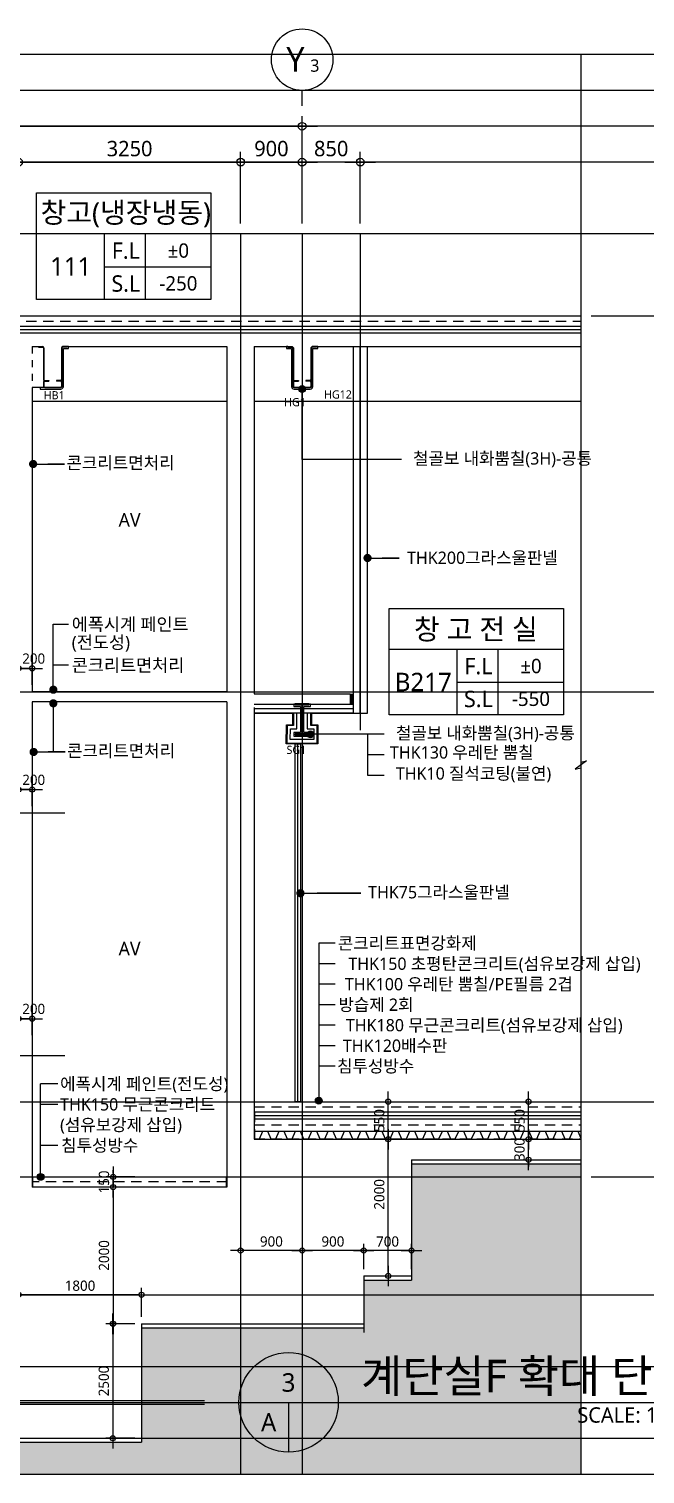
# Model space of a CAD drawing. Header units: millimetres. Extents: x -26983 to 60590, y 825 to 42375.
# Drawn here: x 15941 to 24957, y 825 to 21975 of the extents above; entities that cross this region are included whole.
import ezdxf
from ezdxf.enums import TextEntityAlignment as Align

# ---------------------------------------------------------------- set-up
doc = ezdxf.new("R2010")
doc.units = ezdxf.units.MM
doc.header["$LTSCALE"] = 100
doc.header["$MEASUREMENT"] = 0
doc.header["$PDSIZE"] = -10
for name, pattern in [('-HID', [2.5, 1.5, -1]), ('CEN', [62, 60, -1, 0, -1]), ('HID', [2.5, 1.5, -1]), ('HIDDEN', [2, 1, -1])]:
    doc.linetypes.add(name, pattern=pattern)
doc.layers.get('0').update_dxf_attribs({"linetype": 'CONTINUOUS'})
doc.layers.get('Defpoints').update_dxf_attribs({"color": 171, "linetype": 'CONTINUOUS'})
for name, color, linetype in [('CEN(ST)', 1, 'CEN'), ('CON', 2, 'CONTINUOUS'), ('ELE-6', 8, 'CONTINUOUS'), ('FIN', 8, 'CONTINUOUS'), ('FIN(패널-200글라스울64k)', 4, 'CONTINUOUS'), ('FIN(패널-T75 글라스울)', 6, 'CONTINUOUS'), ('FIN-2', 9, 'CONTINUOUS'), ('HAN', 9, 'CONTINUOUS'), ('HAT 254', 254, 'CONTINUOUS'), ('HAT-252', 252, 'CONTINUOUS'), ('HF', 3, 'CONTINUOUS'), ('INS', 251, 'BATTING'), ('LED', 7, 'CONTINUOUS'), ('NDIM', 7, 'CONTINUOUS'), ('SASAC 도면명', 2, 'CONTINUOUS'), ('SASAC 도면번호', 6, 'CONTINUOUS'), ('STEEL', 5, 'CONTINUOUS'), ('SYM', 7, 'CONTINUOUS'), ('SYM(AXIS)', 7, 'CONTINUOUS'), ('TEXT', 3, 'CONTINUOUS'), ('TEXT(AXIS)', 2, 'CONTINUOUS'), ('TEXT(MIN)', 7, 'CONTINUOUS'), ('TEXT(노트)', 7, 'CONTINUOUS'), ('TEXT(실명)', 3, 'CONTINUOUS'), ('TEXT-기입', 6, 'CONTINUOUS'), ('TITLE', 7, 'CONTINUOUS'), ('wire-meshes', 1, 'CONTINUOUS'), ('배수판', 5, 'CONTINUOUS'), ('스틸', 8, 'CONTINUOUS')]:
    doc.layers.add(name, color=color, linetype=linetype)
doc.styles.add('CGS', font='cgse', dxfattribs={"bigfont": 'cgs'})
doc.styles.add('나눔바른고딕', font='NanumBarunGothic.ttf')
doc.linetypes.add('BATTING', pattern='A,0.0001,-0.1,[134,ltypeshp.shx,S=0.1,R=0,X=-0.1,Y=0],-0.2,[134,ltypeshp.shx,S=0.1,R=180,X=0.1,Y=0],-0.1', length=0.4001)
doc.dimstyles.new('NDIM 1200', dxfattribs={"dimscale": 75, "dimtxt": 3, "dimasz": 1, "dimexe": 2, "dimexo": 2, "dimgap": 1, "dimtad": 1, "dimdec": 0, "dimdsep": 46, "dimtxsty": 'CGS', "dimblk": 'DOT0', "dimcen": 1, "dimdle": 8, "dimclrd": 256, "dimclre": 256, "dimclrt": 256, "dimadec": 0, "dimazin": 0, "dimtfac": 1, "dimtdec": 0, "dimtix": 1, "dimtmove": 2, "dimatfit": 3, "dimldrblk": 'DOT0', "dimfxl": 1, "dimtolj": 1, "dimtzin": 0, "dimlwd": -1, "dimlwe": -1, "dimarcsym": 0})

# ---------------------------------------------------------------- blocks, each defined once
blk = doc.blocks.new('DOT0')
blk.add_line((-3, 0), (3, 0))
at = {"color": 6}
blk.add_circle((0, 0), 0.75, dxfattribs=at)
blk = doc.blocks.new('*D220')
at = {"layer": 'Defpoints', "color": 0, "ltscale": 0.4, "transparency": 16777216}
for p in [(15789, 20025), (9989, 18975), (15789, 18975)]:
    blk.add_point(p, dxfattribs=at)
at = {"layer": 'NDIM', "ltscale": 0.4, "transparency": 16777216}
for p, q in [((9989, 19125), (9989, 20175)), ((15789, 19125), (15789, 20175)), ((10064, 20025), (15714, 20025))]:
    blk.add_line(p, q, dxfattribs=at)
at = {"layer": 'NDIM', "ltscale": 0.4, "transparency": 16777216, "xscale": 75, "yscale": 75, "zscale": 75, "rotation": 180}
blk.add_blockref('DOT0', (9989, 20025), dxfattribs=at)
at = {"layer": 'NDIM', "ltscale": 0.4, "transparency": 16777216, "xscale": 75, "yscale": 75, "zscale": 75}
blk.add_blockref('DOT0', (15789, 20025), dxfattribs=at)
at = {"layer": 'NDIM', "ltscale": 0.4, "transparency": 16777216, "insert": (12889, 20222), "char_height": 225, "attachment_point": 5, "style": '나눔바른고딕'}
blk.add_mtext('\\A1;5800', dxfattribs=at)
blk = doc.blocks.new('*D222')
at = {"layer": 'Defpoints', "color": 0, "ltscale": 0.4, "transparency": 16777216}
for p in [(19039, 20025), (15789, 18975), (19039, 18975)]:
    blk.add_point(p, dxfattribs=at)
at = {"layer": 'NDIM', "ltscale": 0.4, "transparency": 16777216}
for p, q in [((15789, 19125), (15789, 20175)), ((19039, 19125), (19039, 20175)), ((15864, 20025), (18964, 20025))]:
    blk.add_line(p, q, dxfattribs=at)
at = {"layer": 'NDIM', "ltscale": 0.4, "transparency": 16777216, "xscale": 75, "yscale": 75, "zscale": 75, "rotation": 180}
blk.add_blockref('DOT0', (15789, 20025), dxfattribs=at)
at = {"layer": 'NDIM', "ltscale": 0.4, "transparency": 16777216, "xscale": 75, "yscale": 75, "zscale": 75}
blk.add_blockref('DOT0', (19039, 20025), dxfattribs=at)
at = {"layer": 'NDIM', "ltscale": 0.4, "transparency": 16777216, "insert": (17414, 20222), "char_height": 225, "attachment_point": 5, "style": '나눔바른고딕'}
blk.add_mtext('\\A1;3250', dxfattribs=at)
blk = doc.blocks.new('*D223')
at = {"layer": 'Defpoints', "color": 0, "ltscale": 0.4, "transparency": 16777216}
for p in [(19939, 20550), (8939, 18975), (19939, 18975)]:
    blk.add_point(p, dxfattribs=at)
at = {"layer": 'NDIM', "ltscale": 0.4, "transparency": 16777216}
for p, q in [((8939, 19125), (8939, 20700)), ((9014, 20550), (19864, 20550)), ((19939, 19125), (19939, 20700))]:
    blk.add_line(p, q, dxfattribs=at)
at = {"layer": 'NDIM', "ltscale": 0.4, "transparency": 16777216, "xscale": 75, "yscale": 75, "zscale": 75, "rotation": 180}
blk.add_blockref('DOT0', (8939, 20550), dxfattribs=at)
at = {"layer": 'NDIM', "ltscale": 0.4, "transparency": 16777216, "xscale": 75, "yscale": 75, "zscale": 75}
blk.add_blockref('DOT0', (19939, 20550), dxfattribs=at)
at = {"layer": 'NDIM', "ltscale": 0.4, "transparency": 16777216, "insert": (14439, 20747), "char_height": 225, "attachment_point": 5, "style": '나눔바른고딕'}
blk.add_mtext('\\A1;11000', dxfattribs=at)
blk = doc.blocks.new('A$C2F20087E')
at = {"layer": 'SYM(AXIS)'}
blk.add_line((600, 0), (600, 300), dxfattribs=at)
blk.add_circle((600, 900), 600, dxfattribs=at)
blk = doc.blocks.new('*D224')
at = {"layer": 'Defpoints', "color": 0, "ltscale": 0.4, "transparency": 16777216}
for p in [(19939, 20025), (19039, 18975), (19939, 18975)]:
    blk.add_point(p, dxfattribs=at)
at = {"layer": 'NDIM', "ltscale": 0.4, "transparency": 16777216}
for p, q in [((19039, 19125), (19039, 20175)), ((19939, 19125), (19939, 20175)), ((19114, 20025), (19864, 20025))]:
    blk.add_line(p, q, dxfattribs=at)
at = {"layer": 'NDIM', "ltscale": 0.4, "transparency": 16777216, "xscale": 75, "yscale": 75, "zscale": 75, "rotation": 180}
blk.add_blockref('DOT0', (19039, 20025), dxfattribs=at)
at = {"layer": 'NDIM', "ltscale": 0.4, "transparency": 16777216, "xscale": 75, "yscale": 75, "zscale": 75}
blk.add_blockref('DOT0', (19939, 20025), dxfattribs=at)
at = {"layer": 'NDIM', "ltscale": 0.4, "transparency": 16777216, "insert": (19489, 20222), "char_height": 225, "attachment_point": 5, "style": '나눔바른고딕'}
blk.add_mtext('\\A1;900', dxfattribs=at)
blk = doc.blocks.new('A$C51E23882')
at = {"layer": 'TITLE'}
blk.add_lwpolyline([(8500, 0), (0, 0), (0, 5200), (8500, 5200)], close=True, dxfattribs=at)
for points in [[(8500, 3200), (0, 3200)], [(3300, 3200), (3300, 0)], [(5300, 3200), (5300, 0)], [(3300, 1600), (8500, 1600)]]:
    blk.add_lwpolyline(points, dxfattribs=at)
at = {"layer": 'TITLE', "style": '나눔바른고딕'}
for s, p in [('F.L', (4352, 2378)), ('S.L', (4352, 778))]:
    blk.add_text(s, height=800, dxfattribs=at).set_placement(p, align=Align.MIDDLE)
blk = doc.blocks.new('*D276')
at = {"layer": 'Defpoints', "color": 0, "ltscale": 0.4, "transparency": 16777216}
for p in [(24017, 6275), (26117, 6275), (24017, 5175)]:
    blk.add_point(p, dxfattribs=at)
at = {"layer": 'NDIM', "ltscale": 0.4, "transparency": 16777216}
for p, q in [((24167, 6275), (26267, 6275)), ((26117, 5250), (26117, 6200)), ((24167, 5175), (26267, 5175))]:
    blk.add_line(p, q, dxfattribs=at)
at = {"layer": 'NDIM', "ltscale": 0.4, "transparency": 16777216, "xscale": 75, "yscale": 75, "zscale": 75}
for p, rotation in [((26117, 6275), 90), ((26117, 5175), 270)]:
    blk.add_blockref('DOT0', p, dxfattribs=dict(at, rotation=rotation))
at = {"layer": 'NDIM', "ltscale": 0.4, "transparency": 16777216, "insert": (25919, 5725), "char_height": 225, "attachment_point": 5, "rotation": 90, "style": '나눔바른고딕'}
blk.add_mtext('\\A1;1100', dxfattribs=at)
blk = doc.blocks.new('*D268')
at = {"layer": 'Defpoints', "color": 0, "ltscale": 0.4, "transparency": 16777216}
for p in [(15989, 7490), (15789, 7148), (15989, 7148)]:
    blk.add_point(p, dxfattribs=at)
at = {"layer": 'NDIM', "ltscale": 0.4, "transparency": 16777216}
for p, q in [((15789, 7248), (15789, 7590)), ((15839, 7490), (15939, 7490)), ((15989, 7248), (15989, 7590))]:
    blk.add_line(p, q, dxfattribs=at)
at = {"layer": 'NDIM', "ltscale": 0.4, "transparency": 16777216, "xscale": 50, "yscale": 50, "zscale": 50, "rotation": 180}
blk.add_blockref('DOT0', (15789, 7490), dxfattribs=at)
at = {"layer": 'NDIM', "ltscale": 0.4, "transparency": 16777216, "xscale": 50, "yscale": 50, "zscale": 50}
blk.add_blockref('DOT0', (15989, 7490), dxfattribs=at)
at = {"layer": 'NDIM', "ltscale": 0.4, "transparency": 16777216, "insert": (16011, 7632), "char_height": 150, "attachment_point": 5, "style": '나눔바른고딕'}
blk.add_mtext('\\A1;200', dxfattribs=at)
blk = doc.blocks.new('*D275')
at = {"layer": 'Defpoints', "color": 0, "ltscale": 0.4, "transparency": 16777216}
for p in [(15989, 12617), (15789, 12275), (15989, 12275)]:
    blk.add_point(p, dxfattribs=at)
at = {"layer": 'NDIM', "ltscale": 0.4, "transparency": 16777216}
for p, q in [((15789, 12375), (15789, 12717)), ((15989, 12375), (15989, 12717)), ((15839, 12617), (15939, 12617))]:
    blk.add_line(p, q, dxfattribs=at)
at = {"layer": 'NDIM', "ltscale": 0.4, "transparency": 16777216, "xscale": 50, "yscale": 50, "zscale": 50, "rotation": 180}
blk.add_blockref('DOT0', (15789, 12617), dxfattribs=at)
at = {"layer": 'NDIM', "ltscale": 0.4, "transparency": 16777216, "xscale": 50, "yscale": 50, "zscale": 50}
blk.add_blockref('DOT0', (15989, 12617), dxfattribs=at)
at = {"layer": 'NDIM', "ltscale": 0.4, "transparency": 16777216, "insert": (16011, 12759), "char_height": 150, "attachment_point": 5, "style": '나눔바른고딕'}
blk.add_mtext('\\A1;200', dxfattribs=at)
blk = doc.blocks.new('*U73')
at = {"layer": 'Defpoints'}
blk.add_point((0, 0), dxfattribs=at)
at = {"layer": 'HF'}
for p, q in [((-209, 0), (-147, 0)), ((-209, 0), (-209, -6)), ((209, 0), (147, 0)), ((209, 0), (209, -6)), ((-209, -6), (-147, -6)), ((-135, -18), (-135, -482)), ((-129, -18), (-129, -482)), ((129, -18), (129, -482)), ((135, -18), (135, -482)), ((209, -6), (147, -6)), ((-135, -518), (-135, -582)), ((-129, -518), (-129, -582)), ((-117, -494), (-55, -494)), ((-117, -500), (-55, -500)), ((-117, -506), (-55, -506)), ((-117, -594), (117, -594)), ((-117, -600), (117, -600)), ((-55, -494), (-55, -500)), ((-55, -500), (-55, -506)), ((117, -494), (55, -494)), ((55, -494), (55, -500)), ((117, -500), (55, -500)), ((55, -500), (55, -506)), ((117, -506), (55, -506)), ((129, -518), (129, -582)), ((135, -518), (135, -582))]:
    blk.add_line(p, q, dxfattribs=at)
for centre, radius, start, end in [((-147, -18), 18, 360, 450), ((147, -18), 18, 90, 180), ((-147, -18), 12, 360, 450), ((147, -18), 12, 90, 180), ((-117, -482), 18, 180, 270), ((-117, -518), 18, 90, 180), ((-117, -582), 18, 180, 270), ((-117, -482), 12, 180, 270), ((-117, -518), 12, 90, 180), ((-117, -582), 12, 180, 270), ((117, -482), 12, 270, 360), ((117, -482), 18, 270, 360), ((117, -518), 18, 0, 90), ((117, -518), 12, 0, 90), ((117, -582), 12, 270, 360), ((117, -582), 18, 270, 360)]:
    blk.add_arc(centre, radius, start, end, dxfattribs=at)
blk = doc.blocks.new('*D254')
at = {"layer": 'Defpoints', "color": 0, "ltscale": 0.4, "transparency": 16777216}
for p in [(15989, 10842), (15789, 10500), (15989, 10500)]:
    blk.add_point(p, dxfattribs=at)
at = {"layer": 'NDIM', "ltscale": 0.4, "transparency": 16777216}
for p, q in [((15789, 10600), (15789, 10942)), ((15839, 10842), (15939, 10842)), ((15989, 10600), (15989, 10942))]:
    blk.add_line(p, q, dxfattribs=at)
at = {"layer": 'NDIM', "ltscale": 0.4, "transparency": 16777216, "xscale": 50, "yscale": 50, "zscale": 50, "rotation": 180}
blk.add_blockref('DOT0', (15789, 10842), dxfattribs=at)
at = {"layer": 'NDIM', "ltscale": 0.4, "transparency": 16777216, "xscale": 50, "yscale": 50, "zscale": 50}
blk.add_blockref('DOT0', (15989, 10842), dxfattribs=at)
at = {"layer": 'NDIM', "ltscale": 0.4, "transparency": 16777216, "insert": (16011, 10984), "char_height": 150, "attachment_point": 5, "style": '나눔바른고딕'}
blk.add_mtext('\\A1;200', dxfattribs=at)
blk = doc.blocks.new('*D255')
at = {"layer": 'Defpoints', "color": 0, "ltscale": 0.4, "transparency": 16777216}
for p in [(19939, 20025), (19939, 18975), (20789, 18975)]:
    blk.add_point(p, dxfattribs=at)
at = {"layer": 'NDIM', "ltscale": 0.4, "transparency": 16777216}
for p, q in [((19939, 19125), (19939, 20175)), ((20789, 19125), (20789, 20175)), ((20714, 20025), (20014, 20025))]:
    blk.add_line(p, q, dxfattribs=at)
at = {"layer": 'NDIM', "ltscale": 0.4, "transparency": 16777216, "xscale": 75, "yscale": 75, "zscale": 75, "rotation": 180}
blk.add_blockref('DOT0', (19939, 20025), dxfattribs=at)
at = {"layer": 'NDIM', "ltscale": 0.4, "transparency": 16777216, "xscale": 75, "yscale": 75, "zscale": 75}
blk.add_blockref('DOT0', (20789, 20025), dxfattribs=at)
at = {"layer": 'NDIM', "ltscale": 0.4, "transparency": 16777216, "insert": (20364, 20222), "char_height": 225, "attachment_point": 5, "style": '나눔바른고딕'}
blk.add_mtext('\\A1;850', dxfattribs=at)
blk = doc.blocks.new('*D244')
at = {"layer": 'Defpoints', "color": 0, "ltscale": 0.4, "transparency": 16777216}
for p in [(23008, 6275), (23252, 6275), (23008, 5725)]:
    blk.add_point(p, dxfattribs=at)
at = {"layer": 'NDIM', "ltscale": 0.4, "transparency": 16777216}
for p, q in [((23108, 6275), (23352, 6275)), ((23252, 5775), (23252, 6225)), ((23108, 5725), (23352, 5725))]:
    blk.add_line(p, q, dxfattribs=at)
at = {"layer": 'NDIM', "ltscale": 0.4, "transparency": 16777216, "xscale": 50, "yscale": 50, "zscale": 50}
for p, rotation in [((23252, 6275), 90), ((23252, 5725), 270)]:
    blk.add_blockref('DOT0', p, dxfattribs=dict(at, rotation=rotation))
at = {"layer": 'NDIM', "ltscale": 0.4, "transparency": 16777216, "insert": (23121, 6000), "char_height": 150, "attachment_point": 5, "rotation": 90, "style": '나눔바른고딕'}
blk.add_mtext('\\A1;550', dxfattribs=at)
blk = doc.blocks.new('*D245')
at = {"layer": 'Defpoints', "color": 0, "ltscale": 0.4, "transparency": 16777216}
for p in [(23008, 5725), (23252, 5725), (23008, 5425)]:
    blk.add_point(p, dxfattribs=at)
at = {"layer": 'NDIM', "ltscale": 0.4, "transparency": 16777216}
for p, q in [((23108, 5725), (23352, 5725)), ((23252, 5775), (23252, 5825)), ((23252, 5425), (23252, 5725)), ((23108, 5425), (23352, 5425)), ((23252, 5375), (23252, 5325))]:
    blk.add_line(p, q, dxfattribs=at)
at = {"layer": 'NDIM', "ltscale": 0.4, "transparency": 16777216, "xscale": 50, "yscale": 50, "zscale": 50}
for p, rotation in [((23252, 5725), 270), ((23252, 5425), 90)]:
    blk.add_blockref('DOT0', p, dxfattribs=dict(at, rotation=rotation))
at = {"layer": 'NDIM', "ltscale": 0.4, "transparency": 16777216, "insert": (23120, 5575), "char_height": 150, "attachment_point": 5, "rotation": 90, "style": '나눔바른고딕'}
blk.add_mtext('\\A1;300', dxfattribs=at)
blk = doc.blocks.new('*D232')
at = {"layer": 'Defpoints', "color": 0, "ltscale": 0.4, "transparency": 16777216}
for p in [(17593, 5025), (17172, 3025), (17589, 3025)]:
    blk.add_point(p, dxfattribs=at)
at = {"layer": 'NDIM', "ltscale": 0.4, "transparency": 16777216}
for p, q in [((17493, 5025), (17072, 5025)), ((17172, 4975), (17172, 3075)), ((17489, 3025), (17072, 3025))]:
    blk.add_line(p, q, dxfattribs=at)
at = {"layer": 'NDIM', "ltscale": 0.4, "transparency": 16777216, "xscale": 50, "yscale": 50, "zscale": 50}
for p, rotation in [((17172, 5025), 90), ((17172, 3025), 270)]:
    blk.add_blockref('DOT0', p, dxfattribs=dict(at, rotation=rotation))
at = {"layer": 'NDIM', "ltscale": 0.4, "transparency": 16777216, "insert": (17040, 4025), "char_height": 150, "attachment_point": 5, "rotation": 90, "style": '나눔바른고딕'}
blk.add_mtext('\\A1;2000', dxfattribs=at)
blk = doc.blocks.new('*D233')
at = {"layer": 'Defpoints', "color": 0, "ltscale": 0.4, "transparency": 16777216}
for p in [(17172, 5175), (17592, 5175), (17593, 5025)]:
    blk.add_point(p, dxfattribs=at)
at = {"layer": 'NDIM', "ltscale": 0.4, "transparency": 16777216}
for p, q in [((17492, 5175), (17072, 5175)), ((17172, 5225), (17172, 5275)), ((17172, 5025), (17172, 5175)), ((17493, 5025), (17072, 5025)), ((17172, 4975), (17172, 4925))]:
    blk.add_line(p, q, dxfattribs=at)
at = {"layer": 'NDIM', "ltscale": 0.4, "transparency": 16777216, "xscale": 50, "yscale": 50, "zscale": 50}
for p, rotation in [((17172, 5175), 270), ((17172, 5025), 90)]:
    blk.add_blockref('DOT0', p, dxfattribs=dict(at, rotation=rotation))
at = {"layer": 'NDIM', "ltscale": 0.4, "transparency": 16777216, "insert": (17040, 5100), "char_height": 150, "attachment_point": 5, "rotation": 90, "style": '나눔바른고딕'}
blk.add_mtext('\\A1;150', dxfattribs=at)
blk = doc.blocks.new('*D234')
at = {"layer": 'Defpoints', "color": 0, "ltscale": 0.4, "transparency": 16777216}
for p in [(20956, 6275), (21199, 6275), (20956, 5725)]:
    blk.add_point(p, dxfattribs=at)
at = {"layer": 'NDIM', "ltscale": 0.4, "transparency": 16777216}
for p, q in [((21056, 6275), (21299, 6275)), ((21199, 5775), (21199, 6225)), ((21056, 5725), (21299, 5725))]:
    blk.add_line(p, q, dxfattribs=at)
at = {"layer": 'NDIM', "ltscale": 0.4, "transparency": 16777216, "xscale": 50, "yscale": 50, "zscale": 50}
for p, rotation in [((21199, 6275), 90), ((21199, 5725), 270)]:
    blk.add_blockref('DOT0', p, dxfattribs=dict(at, rotation=rotation))
at = {"layer": 'NDIM', "ltscale": 0.4, "transparency": 16777216, "insert": (21068, 6000), "char_height": 150, "attachment_point": 5, "rotation": 90, "style": '나눔바른고딕'}
blk.add_mtext('\\A1;550', dxfattribs=at)
blk = doc.blocks.new('*D235')
at = {"layer": 'Defpoints', "color": 0, "ltscale": 0.4, "transparency": 16777216}
for p in [(20956, 5725), (21199, 5725), (20956, 3725)]:
    blk.add_point(p, dxfattribs=at)
at = {"layer": 'NDIM', "ltscale": 0.4, "transparency": 16777216}
for p, q in [((21056, 5725), (21299, 5725)), ((21199, 3775), (21199, 5675)), ((21056, 3725), (21299, 3725))]:
    blk.add_line(p, q, dxfattribs=at)
at = {"layer": 'NDIM', "ltscale": 0.4, "transparency": 16777216, "xscale": 50, "yscale": 50, "zscale": 50}
for p, rotation in [((21199, 5725), 90), ((21199, 3725), 270)]:
    blk.add_blockref('DOT0', p, dxfattribs=dict(at, rotation=rotation))
at = {"layer": 'NDIM', "ltscale": 0.4, "transparency": 16777216, "insert": (21068, 4919), "char_height": 150, "attachment_point": 5, "rotation": 90, "style": '나눔바른고딕'}
blk.add_mtext('\\A1;2000', dxfattribs=at)
blk = doc.blocks.new('*D236')
at = {"layer": 'Defpoints', "color": 0, "ltscale": 0.4, "transparency": 16777216}
for p in [(19039, 4546), (19939, 4546), (19039, 4097)]:
    blk.add_point(p, dxfattribs=at)
at = {"layer": 'NDIM', "ltscale": 0.4, "transparency": 16777216}
for p, q in [((19039, 4446), (19039, 3997)), ((19939, 4446), (19939, 3997)), ((19889, 4097), (19089, 4097))]:
    blk.add_line(p, q, dxfattribs=at)
at = {"layer": 'NDIM', "ltscale": 0.4, "transparency": 16777216, "xscale": 50, "yscale": 50, "zscale": 50, "rotation": 180}
blk.add_blockref('DOT0', (19039, 4097), dxfattribs=at)
at = {"layer": 'NDIM', "ltscale": 0.4, "transparency": 16777216, "xscale": 50, "yscale": 50, "zscale": 50}
blk.add_blockref('DOT0', (19939, 4097), dxfattribs=at)
at = {"layer": 'NDIM', "ltscale": 0.4, "transparency": 16777216, "insert": (19489, 4229), "char_height": 150, "attachment_point": 5, "style": '나눔바른고딕'}
blk.add_mtext('\\A1;900', dxfattribs=at)
blk = doc.blocks.new('*D237')
at = {"layer": 'Defpoints', "color": 0, "ltscale": 0.4, "transparency": 16777216}
for p in [(19939, 4546), (19939, 4097), (20839, 3725)]:
    blk.add_point(p, dxfattribs=at)
at = {"layer": 'NDIM', "ltscale": 0.4, "transparency": 16777216}
for p, q in [((19939, 4446), (19939, 3997)), ((20789, 4097), (19989, 4097)), ((20839, 3825), (20839, 4197))]:
    blk.add_line(p, q, dxfattribs=at)
at = {"layer": 'NDIM', "ltscale": 0.4, "transparency": 16777216, "xscale": 50, "yscale": 50, "zscale": 50, "rotation": 180}
blk.add_blockref('DOT0', (19939, 4097), dxfattribs=at)
at = {"layer": 'NDIM', "ltscale": 0.4, "transparency": 16777216, "xscale": 50, "yscale": 50, "zscale": 50}
blk.add_blockref('DOT0', (20839, 4097), dxfattribs=at)
at = {"layer": 'NDIM', "ltscale": 0.4, "transparency": 16777216, "insert": (20389, 4229), "char_height": 150, "attachment_point": 5, "style": '나눔바른고딕'}
blk.add_mtext('\\A1;900', dxfattribs=at)
blk = doc.blocks.new('*D225')
at = {"layer": 'Defpoints', "color": 0, "ltscale": 0.4, "transparency": 16777216}
for p in [(20839, 4097), (20839, 3725), (21539, 3725)]:
    blk.add_point(p, dxfattribs=at)
at = {"layer": 'NDIM', "ltscale": 0.4, "transparency": 16777216}
for p, q in [((20839, 3825), (20839, 4197)), ((21489, 4097), (20889, 4097)), ((21539, 3825), (21539, 4197))]:
    blk.add_line(p, q, dxfattribs=at)
at = {"layer": 'NDIM', "ltscale": 0.4, "transparency": 16777216, "xscale": 50, "yscale": 50, "zscale": 50, "rotation": 180}
blk.add_blockref('DOT0', (20839, 4097), dxfattribs=at)
at = {"layer": 'NDIM', "ltscale": 0.4, "transparency": 16777216, "xscale": 50, "yscale": 50, "zscale": 50}
blk.add_blockref('DOT0', (21539, 4097), dxfattribs=at)
at = {"layer": 'NDIM', "ltscale": 0.4, "transparency": 16777216, "insert": (21189, 4228), "char_height": 150, "attachment_point": 5, "style": '나눔바른고딕'}
blk.add_mtext('\\A1;700', dxfattribs=at)
blk = doc.blocks.new('H-450X200')
at = {"layer": 'STEEL', "color": 3, "linetype": 'ByBlock', "ltscale": 0.5}
for p, q in [((514406, -159110), (514501, -159110)), ((514501, -159110), (514501, -159532)), ((514510, -159532), (514510, -159110)), ((514510, -159110), (514606, -159110)), ((514501, -159532), (514406, -159532)), ((514606, -159532), (514510, -159532))]:
    blk.add_line(p, q, dxfattribs=at)
for points in [[(514606, -159110), (514606, -159096), (514406, -159096), (514406, -159110)], [(514406, -159532), (514406, -159546), (514606, -159546), (514606, -159532)]]:
    blk.add_lwpolyline(points, dxfattribs=at)
blk = doc.blocks.new('*D286')
at = {"layer": 'Defpoints', "color": 0, "ltscale": 0.4, "transparency": 16777216}
for p in [(24017, 17775), (26117, 17775), (24017, 6275)]:
    blk.add_point(p, dxfattribs=at)
at = {"layer": 'NDIM', "ltscale": 0.4, "transparency": 16777216}
for p, q in [((24167, 17775), (26267, 17775)), ((26117, 6350), (26117, 17700)), ((24167, 6275), (26267, 6275))]:
    blk.add_line(p, q, dxfattribs=at)
at = {"layer": 'NDIM', "ltscale": 0.4, "transparency": 16777216, "xscale": 75, "yscale": 75, "zscale": 75}
for p, rotation in [((26117, 17775), 90), ((26117, 6275), 270)]:
    blk.add_blockref('DOT0', p, dxfattribs=dict(at, rotation=rotation))
at = {"layer": 'NDIM', "ltscale": 0.4, "transparency": 16777216, "insert": (25919, 12025), "char_height": 225, "attachment_point": 5, "rotation": 90, "style": '나눔바른고딕'}
blk.add_mtext('\\A1;11500', dxfattribs=at)
blk = doc.blocks.new('*D287')
at = {"layer": 'Defpoints', "color": 0, "ltscale": 0.4, "transparency": 16777216}
for p in [(24017, 12275), (25592, 12275), (24017, 6275)]:
    blk.add_point(p, dxfattribs=at)
at = {"layer": 'NDIM', "ltscale": 0.4, "transparency": 16777216}
for p, q in [((24167, 12275), (25742, 12275)), ((25592, 6350), (25592, 12200)), ((24167, 6275), (25742, 6275))]:
    blk.add_line(p, q, dxfattribs=at)
at = {"layer": 'NDIM', "ltscale": 0.4, "transparency": 16777216, "xscale": 75, "yscale": 75, "zscale": 75}
for p, rotation in [((25592, 12275), 90), ((25592, 6275), 270)]:
    blk.add_blockref('DOT0', p, dxfattribs=dict(at, rotation=rotation))
at = {"layer": 'NDIM', "ltscale": 0.4, "transparency": 16777216, "insert": (25394, 9275), "char_height": 225, "attachment_point": 5, "rotation": 90, "style": '나눔바른고딕'}
blk.add_mtext('\\A1;6000', dxfattribs=at)
blk = doc.blocks.new('*D288')
at = {"layer": 'Defpoints', "color": 0, "ltscale": 0.4, "transparency": 16777216}
for p in [(24017, 17775), (25592, 17775), (24017, 12275)]:
    blk.add_point(p, dxfattribs=at)
at = {"layer": 'NDIM', "ltscale": 0.4, "transparency": 16777216}
for p, q in [((24167, 17775), (25742, 17775)), ((25592, 12350), (25592, 17700)), ((24167, 12275), (25742, 12275))]:
    blk.add_line(p, q, dxfattribs=at)
at = {"layer": 'NDIM', "ltscale": 0.4, "transparency": 16777216, "xscale": 75, "yscale": 75, "zscale": 75}
for p, rotation in [((25592, 17775), 90), ((25592, 12275), 270)]:
    blk.add_blockref('DOT0', p, dxfattribs=dict(at, rotation=rotation))
at = {"layer": 'NDIM', "ltscale": 0.4, "transparency": 16777216, "insert": (25394, 15025), "char_height": 225, "attachment_point": 5, "rotation": 90, "style": '나눔바른고딕'}
blk.add_mtext('\\A1;5500', dxfattribs=at)
blk = doc.blocks.new('*D316')
at = {"layer": 'Defpoints', "color": 0, "ltscale": 0.4, "transparency": 16777216}
for p in [(17589, 3025), (17168, 1350), (17589, 1350)]:
    blk.add_point(p, dxfattribs=at)
at = {"layer": 'NDIM', "ltscale": 0.4, "transparency": 16777216}
for p, q in [((17489, 3025), (17068, 3025)), ((17168, 2975), (17168, 1400)), ((17489, 1350), (17068, 1350))]:
    blk.add_line(p, q, dxfattribs=at)
at = {"layer": 'NDIM', "ltscale": 0.4, "transparency": 16777216, "xscale": 50, "yscale": 50, "zscale": 50}
for p, rotation in [((17168, 3025), 90), ((17168, 1350), 270)]:
    blk.add_blockref('DOT0', p, dxfattribs=dict(at, rotation=rotation))
at = {"layer": 'NDIM', "ltscale": 0.4, "transparency": 16777216, "insert": (17037, 2187), "char_height": 150, "attachment_point": 5, "rotation": 90, "style": '나눔바른고딕'}
blk.add_mtext('\\A1;2500', dxfattribs=at)
blk = doc.blocks.new('*D321')
at = {"layer": 'Defpoints', "color": 0, "ltscale": 0.4, "transparency": 16777216}
for p in [(15789, 3450), (15789, 3027), (17589, 3025)]:
    blk.add_point(p, dxfattribs=at)
at = {"layer": 'NDIM', "ltscale": 0.4, "transparency": 16777216}
for p, q in [((15789, 3127), (15789, 3550)), ((17539, 3450), (15839, 3450)), ((17589, 3125), (17589, 3550))]:
    blk.add_line(p, q, dxfattribs=at)
at = {"layer": 'NDIM', "ltscale": 0.4, "transparency": 16777216, "xscale": 50, "yscale": 50, "zscale": 50, "rotation": 180}
blk.add_blockref('DOT0', (15789, 3450), dxfattribs=at)
at = {"layer": 'NDIM', "ltscale": 0.4, "transparency": 16777216, "xscale": 50, "yscale": 50, "zscale": 50}
blk.add_blockref('DOT0', (17589, 3450), dxfattribs=at)
at = {"layer": 'NDIM', "ltscale": 0.4, "transparency": 16777216, "insert": (16689, 3581), "char_height": 150, "attachment_point": 5, "style": '나눔바른고딕'}
blk.add_mtext('\\A1;1800', dxfattribs=at)

msp = doc.modelspace()

# ---------------------------------------------------------------- hatches: boundary and pattern name
at = {"ltscale": 10000}
h = msp.add_hatch(color=256, dxfattribs=at)
h.dxf.hatch_style = 1
edge = h.paths.add_edge_path()
edge.add_arc((19939, 16704), 50, 360, 720, ccw=False)
h = msp.add_hatch(color=256, dxfattribs=at)
h.dxf.hatch_style = 1
edge = h.paths.add_edge_path()
edge.add_arc((20060, 11652), 50, 360, 720, ccw=False)
h = msp.add_hatch(color=256, dxfattribs=at)
h.dxf.hatch_style = 1
edge = h.paths.add_edge_path()
edge.add_arc((20182, 6290), 50, 0, 360)
h = msp.add_hatch(color=256, dxfattribs=at)
h.dxf.hatch_style = 1
edge = h.paths.add_edge_path()
edge.add_arc((16112.5, 5175), 50, 0, 360)
at = {"layer": 'HAT 254', "ltscale": 10000}
h = msp.add_hatch(color=256, dxfattribs=at)
h.dxf.hatch_style = 1
h.paths.add_polyline_path([(17589, 2965), (17589, 1290), (12089, 1290), (12089, 2965), (6639, 2965), (6639, 4665), (4650, 4665), (4650, 825), (24016.6, 825), (24016.6, 5365), (21539, 5365), (21539, 3926.8), (21539, 3665), (20839, 3665), (20839, 2965)])
at = {"layer": 'INS', "linetype": 'ByBlock'}
h = msp.add_hatch(dxfattribs=at)
h.set_pattern_fill('DOTS', color=251, scale=80)
h.set_pattern_definition([(0, (-2840171.374, -1630250.086), (2.5, 5), [0, -5])])
h.paths.add_polyline_path([(20689, 12232.9), (20689, 12107.9), (20639, 12107.9), (20639, 12232.9)])

# ---------------------------------------------------------------- linework, layer by layer
at = {"color": 2, "linetype": 'ByBlock'}
for p, q in [((20639.7, 12107.9), (20689, 12107.9)), ((20640.6, 12232.9), (20689, 12232.9))]:
    msp.add_line(p, q, dxfattribs=at)
at = {"layer": 'CEN(ST)', "ltscale": 10000}
for p, q in [((19039, 18975), (19039, 825)), ((19939, 18975), (19939, 825)), ((20789, 18975), (20789, 11712.6)), ((4650, 17775), (24016.6, 17775)), ((4650, 12275), (24016.6, 12275)), ((4650, 10500), (16467.1, 10500)), ((4650, 6950), (16467.1, 6950)), ((18385.2, 6275), (24016.6, 6275)), ((4650, 5175), (24016.6, 5175))]:
    msp.add_line(p, q, dxfattribs=at)
at = {"layer": 'CON', "ltscale": 10000}
for p, q in [((4650, 17525), (24016.6, 17525)), ((16436, 17325), (18839, 17325)), ((18839, 17325), (18839, 12275)), ((19239, 17325), (19239, 12245)), ((19239, 17325), (19792, 17325)), ((20086, 17325), (24016.6, 17325)), ((15989, 16725), (15989, 12275)), ((16172, 16725), (15989, 16725)), ((15989, 12125), (15989, 5025)), ((18839, 12125), (18839, 5025)), ((19239, 12245), (20639, 12245)), ((19239, 12095), (20639, 12095)), ((20639, 12245), (20639, 12095)), ((19239, 12045), (19239, 5725)), ((19239, 5725), (24016.6, 5725)), ((21539, 5425), (24016.6, 5425)), ((21539, 5425), (21539, 3725)), ((18839, 5025), (15989, 5025)), ((20839, 3725), (21539, 3725)), ((20839, 3725), (20839, 3025)), ((17589, 3025), (17589, 1350)), ((17589, 3025), (20839, 3025))]:
    msp.add_line(p, q, dxfattribs=at)
for points in [[(18839, 12275), (15989, 12275)], [(18839, 12125), (15989, 12125)]]:
    msp.add_lwpolyline(points, dxfattribs=at)
at = {"layer": 'Defpoints', "ltscale": 10000}
for p, q in [((24016.6, 21600), (24016.6, 825)), ((1500, 12275), (54750, 12275)), ((1500, 6275), (54750, 6275))]:
    msp.add_line(p, q, dxfattribs=at)
for points in [[(54750, 21600), (1500, 21600), (1500, 825), (54750, 825)], [(54225, 21600), (2025, 21600), (2025, 825), (54225, 825)], [(53700, 21075), (2550, 21075), (2550, 1350), (53700, 1350)], [(53175, 20550), (3075, 20550), (3075, 1875), (53175, 1875)], [(52650, 20025), (3600, 20025), (3600, 2400), (52650, 2400)], [(51600, 18975), (4650, 18975), (4650, 3450), (51600, 3450)]]:
    msp.add_lwpolyline(points, close=True, dxfattribs=at)
at = {"layer": 'ELE-6', "ltscale": 10000}
for points in [[(15989, 16525), (18839, 16525)], [(19239, 16525), (24016.6, 16525)]]:
    msp.add_lwpolyline(points, dxfattribs=at)
at = {"layer": 'FIN', "ltscale": 10000}
for p, q in [((19239, 6275), (24016.6, 6275)), ((19239, 6125), (24016.6, 6125)), ((15989, 5175), (18839, 5175))]:
    msp.add_line(p, q, dxfattribs=at)
at = {"layer": 'FIN'}
for p, q in [((19239, 6025), (24016.6, 6025)), ((19239, 5845), (24016.6, 5845))]:
    msp.add_line(p, q, dxfattribs=at)
msp.add_lwpolyline([(4650, 17775), (24016.6, 17775)], dxfattribs=at)
at = {"layer": 'FIN', "ltscale": 10000}
msp.add_lwpolyline([(4650, 17625), (24016.6, 17625)], dxfattribs=at)
for points in [[(16104, 16725), (16104, 16704), (16406, 16704, 0.4142136), (16445, 16743), (16445, 17298), (16519, 17298), (16519, 17325), (16498, 17325), (16498, 17319), (16436, 17319, 0.4142136), (16424, 17307), (16424, 16743, -0.4142136), (16406, 16725)], [(20148, 17325), (20148, 17319), (20086, 17319, 0.4142136), (20074, 17307), (20074, 16743, -0.4142136), (20056, 16725), (19822, 16725, -0.4142136), (19804, 16743), (19804, 17307, 0.4142136), (19792, 17319), (19730, 17319), (19730, 17325), (19709, 17325), (19709, 17298), (19783, 17298), (19783, 16743, 0.4142136), (19822, 16704), (20056, 16704, 0.4142136), (20095, 16743), (20095, 17298), (20169, 17298), (20169, 17325)]]:
    msp.add_lwpolyline(points, format="xyb", close=True, dxfattribs=at)
msp.add_lwpolyline([(20060, 11680), (19964.5, 11680), (19964.5, 12060), (20060, 12060), (20060, 12095), (19818, 12095), (19818, 12060), (19913.5, 12060), (19913.5, 11680), (19818, 11680), (19818, 11624), (20060, 11624)], close=True, dxfattribs=at)
at = {"layer": 'FIN(패널-200글라스울64k)', "ltscale": 10000}
msp.add_lwpolyline([(20689, 11955), (20689, 17325), (20889, 17325), (20889, 11955)], close=True, dxfattribs=at)
at = {"layer": 'FIN(패널-T75 글라스울)', "ltscale": 10000}
msp.add_lwpolyline([(19839, 6275), (19839, 11514), (19914, 11514), (19914, 6275)], close=True, dxfattribs=at)
at = {"layer": 'FIN-2', "linetype": 'HIDDEN'}
msp.add_line((15989, 17325), (15989, 16725), dxfattribs=at)
msp.add_lwpolyline([(15989, 17325), (16142, 17325)], dxfattribs=at)
at = {"layer": 'HAN', "ltscale": 10000}
for p, q in [((21539, 5365), (24016.6, 5365)), ((20839, 3665), (21539, 3665)), ((21539, 3725), (21539, 3665)), ((17589, 2965), (20839, 2965)), ((20839, 3025), (20839, 2955)), ((20839, 2955), (20839, 2895)), ((12089, 1290), (17589, 1290)), ((17589, 1350), (17589, 1290))]:
    msp.add_line(p, q, dxfattribs=at)
at = {"layer": 'HAT-252', "linetype": '-HID'}
for points in [[(19244, 6125), (19244, 5730), (24016.6, 5730)], [(15994, 5175), (15994, 5030), (18834, 5030), (18834, 5175)]]:
    msp.add_lwpolyline(points, dxfattribs=at)
at = {"layer": 'INS', "ltscale": 2.5}
msp.add_line((20789, 11955), (20789, 17325), dxfattribs=at)
at = {"layer": 'INS', "linetype": 'Continuous', "ltscale": 1.6}
msp.add_line((20639, 12095), (20689, 12095), dxfattribs=at)
at = {"layer": 'INS', "ltscale": 1.6}
msp.add_line((19239, 12030), (20689, 12030), dxfattribs=at)
at = {"layer": 'INS', "linetype": 'Continuous'}
msp.add_line((19813.5, 11965), (20064.5, 11965), dxfattribs=at)
at = {"layer": 'INS', "ltscale": 0.9}
msp.add_line((19876.5, 6275), (19876.5, 11514), dxfattribs=at)
at = {"layer": 'INS', "ltscale": 1.2}
msp.add_line((19239, 6075), (24016.6, 6075), dxfattribs=at)
for points in [[(4650, 17575), (24016.6, 17575)], [(20014.5, 11965), (20014.5, 11730), (20110, 11730), (20110, 11574), (19765.7, 11574), (19769.1, 11730), (19863.5, 11730), (19863.5, 11965)]]:
    msp.add_lwpolyline(points, dxfattribs=at)
at = {"layer": 'LED', "ltscale": 10000}
for p, q in [((19939, 15671.9), (19939, 16704)), ((21392, 15671.9), (19939, 15671.9)), ((16517.9, 12662.6), (16298, 12662.6)), ((21140.5, 11652), (20060, 11652)), ((20897.7, 11051.2), (20897.7, 11652)), ((21140.5, 11352), (20897.7, 11352)), ((21140.5, 11051.2), (20897.7, 11051.2)), ((20182, 8594.7), (20182, 6290)), ((16112.5, 5175), (16112.5, 6536)), ((16361.9, 6536), (16112.5, 6536)), ((16361.9, 6236), (16112.5, 6236)), ((16361.9, 5636), (16112.5, 5636))]:
    msp.add_line(p, q, dxfattribs=at)
for centre in [(19939, 16704), (20060, 11652), (20182, 6290), (16112.5, 5175)]:
    msp.add_circle(centre, 50, dxfattribs=at)
at = {"layer": 'SASAC 도면명', "ltscale": 10000}
msp.add_line((12089, 1350), (17589, 1350), dxfattribs=at)
at = {"layer": 'SASAC 도면번호', "ltscale": 10000}
msp.add_lwpolyline([(19239, 11965), (19813.5, 11965), (19813.5, 11780), (19720.2, 11780), (19714.5, 11524), (20160, 11524), (20160, 11780), (20064.5, 11780), (20064.5, 11965), (20689, 11965), (20689, 11955), (20074.5, 11955), (20074.5, 11790), (20170, 11790), (20170, 11514), (19704.3, 11514), (19710.4, 11790), (19803.5, 11790), (19803.5, 11955), (19239, 11955)], dxfattribs=at)
at = {"layer": 'SYM'}
for p, q in [((19012.7, 1875), (26641.6, 1875)), ((19740, 1875), (19740, 1147.7))]:
    msp.add_line(p, q, dxfattribs=at)
at = {"layer": 'SYM', "ltscale": 10000}
for points in [[(24016.6, 18975), (24016.6, 11244), (24099.1, 11264.3), (23934.1, 11142.8), (24016.6, 11163), (24016.6, 1875)], [(11169, 1900), (14798.5, 1900), (14778.3, 1817.5), (14899.8, 1982.5), (14879.5, 1900), (18509, 1900)], [(11169, 1850), (14798.5, 1850), (14778.3, 1767.5), (14899.8, 1932.5), (14879.5, 1850), (18509, 1850)]]:
    msp.add_lwpolyline(points, dxfattribs=at)
at = {"layer": 'SYM'}
msp.add_circle((19740, 1875), 727.3, dxfattribs=at)
at = {"layer": 'TEXT(MIN)', "ltscale": 10000}
for p, q in [((20422, 8594.7), (20182, 8594.7)), ((20422, 8294.7), (20182, 8294.7)), ((20422, 7994.7), (20182, 7994.7)), ((20422, 7694.7), (20182, 7694.7)), ((20422, 7394.7), (20182, 7394.7)), ((20422, 7094.7), (20182, 7094.7)), ((20422, 6794.7), (20182, 6794.7))]:
    msp.add_line(p, q, dxfattribs=at)
at = {"layer": 'wire-meshes', "linetype": 'HID'}
for p, q in [((19239, 6200), (24016.6, 6200)), ((19239, 5935), (24016.6, 5935)), ((18839, 5100), (15989, 5100))]:
    msp.add_line(p, q, dxfattribs=at)
msp.add_lwpolyline([(4650, 17700), (24016.6, 17700)], dxfattribs=at)
at = {"layer": '배수판'}
msp.add_lwpolyline([(19244, 5730), (19313.6, 5730), (19362.7, 5845), (19433, 5845), (19482.2, 5730), (19552.5, 5730), (19601.6, 5845), (19671.9, 5845), (19721, 5730), (19791.3, 5730), (19840.5, 5845), (19910.8, 5845), (19959.9, 5730), (20030.2, 5730), (20079.4, 5845), (20149.6, 5845), (20198.8, 5730), (20269.1, 5730), (20318.2, 5845), (20388.5, 5845), (20437.7, 5730), (20507.9, 5730), (20557.1, 5845), (20627.4, 5845), (20676.5, 5730), (20746.8, 5730), (20796, 5845), (20866.2, 5845), (20915.4, 5730), (20985.7, 5730), (21034.8, 5845), (21105.1, 5845), (21154.3, 5730), (21224.5, 5730), (21273.7, 5845), (21344, 5845), (21393.1, 5730), (21463.4, 5730), (21512.6, 5845), (21582.8, 5845), (21632, 5730), (21702.3, 5730), (21751.4, 5845), (21821.7, 5845), (21870.9, 5730), (21941.1, 5730), (21990.3, 5845), (22060.6, 5845), (22109.7, 5730), (22180, 5730), (22229.2, 5845), (22299.4, 5845), (22348.6, 5730), (22418.9, 5730), (22468, 5845), (22538.3, 5845), (22587.5, 5730), (22657.8, 5730), (22706.9, 5845), (22777.2, 5845), (22826.3, 5730), (22896.6, 5730), (22945.8, 5845), (23016.1, 5845), (23065.2, 5730), (23135.5, 5730), (23184.6, 5845), (23254.9, 5845), (23304.1, 5730), (23374.4, 5730), (23423.5, 5845), (23493.8, 5845), (23542.9, 5730), (23613.2, 5730), (23662.4, 5845), (23732.7, 5845), (23781.8, 5730), (23852.1, 5730), (23901.3, 5845), (23971.5, 5845), (24016.6, 5739.6)], dxfattribs=at)
at = {"layer": '스틸', "color": 6, "linetype": 'ByBlock', "const_width": 3}
msp.add_lwpolyline([(20609.7, 12245.9), (20639.7, 12245.9), (20639.7, 12106.5), (20689, 12106.5)], dxfattribs=at)
at = {"layer": '스틸', "color": 6, "linetype": 'ByBlock'}
msp.add_lwpolyline([(20689, 12245.9), (20687, 12245.9), (20687, 12234.9), (20642.6, 12234.9), (20642.6, 12245.9), (20640.6, 12245.9), (20640.6, 12232.9), (20689, 12232.9)], close=True, dxfattribs=at)

# ---------------------------------------------------------------- block references
for name, p, xscale, yscale, zscale in [('A$C2F20087E', (19489, 20850), 0.75, 0.75, 0.75), ('A$C51E23882', (16053, 18015), 0.3, 0.3, 0.3), ('A$C51E23882', (21211.8, 11935), 0.3, 0.3, 0.3)]:
    msp.add_blockref(name, p, dxfattribs=dict(xscale=xscale, yscale=yscale, zscale=zscale))
msp.add_blockref('H-450X200', (-494566.9, 171191.5))
at = {"layer": 'HF'}
for p in [(16289, 17325), (19939, 17325)]:
    msp.add_blockref('*U73', p, dxfattribs=at)

# ---------------------------------------------------------------- texts
at = {"layer": 'TEXT', "style": '나눔바른고딕'}
msp.add_text('계단실F 확대 단면도', height=480, dxfattribs=at).set_placement((26270.3, 2260.5), align=Align.MIDDLE_RIGHT)
for s, p in [('3', (19740, 2165.9)), ('A', (19449.1, 1584.1))]:
    msp.add_text(s, height=270, dxfattribs=at).set_placement(p, align=Align.MIDDLE)
msp.add_text('SCALE: 1/150(A3)', height=225, dxfattribs=at).set_placement((26278.9, 1802.3), align=Align.TOP_RIGHT)
at = {"layer": 'TEXT(AXIS)', "style": '나눔바른고딕'}
for s, height, p in [('Y', 360, (19840.3, 21528)), ('3', 180, (20124.7, 21438))]:
    msp.add_text(s, height=height, dxfattribs=at).set_placement(p, align=Align.MIDDLE)
at = {"layer": 'TEXT(MIN)', "style": '나눔바른고딕'}
for s, p in [('콘크리트면처리', (18072.1, 15624.9)), ('콘크리트면처리', (18079.1, 11411.1)), ('콘크리트표면강화제', (22493.6, 8594.7)), ('THK150 초평탄콘크리트(섬유보강제 삽입)', (24891.4, 8294.7)), ('THK100 우레탄 뿜칠/PE필름 2겹', (23899.5, 7994.7)), ('방습제 2회', (21567.6, 7694.7)), ('THK180 무근콘크리트(섬유보강제 삽입)', (24628, 7394.7)), ('THK120배수판', (22064.2, 7094.7)), ('침투성방수', (21578.6, 6794.7))]:
    msp.add_text(s, height=180, dxfattribs=at).set_placement(p, align=Align.MIDDLE_RIGHT)
for s, p in [('철골보 내화뿜칠(3H)-공통', (24180.3, 15689.5)), ('THK200그라스울판넬', (23680, 14235.4)), ('철골보 내화뿜칠(3H)-공통', (23928.8, 11669.6)), ('THK130 우레탄 뿜칠', (23326.1, 11386.3)), ('THK10 질석코팅(불연)', (23583, 11078.8)), ('THK75그라스울판넬', (22976.1, 9340.6))]:
    msp.add_text(s, height=180, rotation=360, dxfattribs=at).set_placement(p, align=Align.MIDDLE_RIGHT)
for p in [(17414, 14790), (17414, 8515)]:
    msp.add_text('AV', height=200, dxfattribs=at).set_placement(p, align=Align.MIDDLE_CENTER)
for s, p in [('에폭시계 페인트(전도성)', (16397.2, 6536)), ('THK150 무근콘크리트', (16397.2, 6236)), ('(섬유보강제 삽입)', (16397.2, 5936)), ('침투성방수', (16412.9, 5636))]:
    msp.add_text(s, height=180, dxfattribs=at).set_placement(p, align=Align.MIDDLE_LEFT)
at = {"layer": 'TEXT(노트)', "style": '나눔바른고딕'}
for s, height, p in [('HB1', 120, (16156.9, 16613.5)), ('HG1', 120, (19674, 16512.4)), ('HG12', 120, (20258.2, 16625.2)), ('에폭시계 페인트', 187.5, (16567.9, 13262.6)), ('(전도성)', 187.5, (16567.9, 12997.6)), ('콘크리트면처리', 187.5, (16567.9, 12662.6)), ('SG1', 120, (19710.1, 11424.3))]:
    msp.add_text(s, height=height, dxfattribs=at).set_placement(p, align=Align.MIDDLE_LEFT)
at = {"layer": 'TEXT(실명)', "style": '나눔바른고딕'}
for s, p in [('창고(냉장냉동)', (17358.1, 19273.2)), ('창 고 전 실', (22481.1, 13193.2))]:
    msp.add_text(s, height=300, dxfattribs=at).set_placement(p, align=Align.MIDDLE)
at = {"layer": 'TEXT-기입', "style": '나눔바른고딕'}
for s, height, p in [('±0', 210, (18127.9, 18731.4)), ('111', 270, (16552.3, 18499)), ('-250', 210, (18127.9, 18251.4)), ('±0', 210, (23286.7, 12651.4)), ('B217', 270, (21711, 12419)), ('-550', 210, (23286.7, 12171.4))]:
    msp.add_text(s, height=height, dxfattribs=at).set_placement(p, align=Align.MIDDLE)

# ---------------------------------------------------------------- dimensions: what is measured, and where the dimension line sits
at = {"layer": 'NDIM', "ltscale": 0.4}
for base, p1, p2, picture, middle in [((19939, 20550), (8939, 18975), (19939, 18975), '*D223', (14439, 20747.2)), ((15789, 20025), (9989, 18975), (15789, 18975), '*D220', (12889, 20222.2)), ((19039, 20025), (15789, 18975), (19039, 18975), '*D222', (17414, 20222.3)), ((19939, 20025), (19039, 18975), (19939, 18975), '*D224', (19489, 20222.3))]:
    dim = msp.add_linear_dim(base=base, p1=p1, p2=p2, dimstyle='NDIM 1200', override={"dimtxsty": '나눔바른고딕'}, dxfattribs=at)
    dim.commit()
    dim.dimension.update_dxf_attribs({"geometry": picture, "text_midpoint": middle})
for base, p1, p2, angle, override, picture, middle in [((19939, 20025), (20789, 18975), (19939, 18975), 180, {"dimtxsty": '나눔바른고딕'}, '*D255', (20364, 20222.2)), ((26116.6, 17775), (24016.6, 6275), (24016.6, 17775), 90, {"dimtxsty": '나눔바른고딕'}, '*D286', (25919.4, 12025)), ((25591.6, 17775), (24016.6, 12275), (24016.6, 17775), 90, {"dimtxsty": '나눔바른고딕'}, '*D288', (25394.4, 15025)), ((25591.6, 12275), (24016.6, 6275), (24016.6, 12275), 90, {"dimtxsty": '나눔바른고딕'}, '*D287', (25394.2, 9275)), ((21199.4, 6275), (20955.9, 5725), (20955.9, 6275), 90, {"dimscale": 50, "dimtxsty": '나눔바른고딕'}, '*D234', (21068, 6000)), ((23252, 6275), (23008.5, 5725), (23008.5, 6275), 90, {"dimscale": 50, "dimtxsty": '나눔바른고딕'}, '*D244', (23120.5, 6000)), ((26116.6, 6275), (24016.6, 5175), (24016.6, 6275), 90, {"dimtxsty": '나눔바른고딕'}, '*D276', (25919.4, 5725)), ((23252, 5725), (23008.5, 5425), (23008.5, 5725), 90, {"dimscale": 50, "dimtxsty": '나눔바른고딕'}, '*D245', (23120.4, 5575)), ((17171.9, 5175), (17592.9, 5025), (17592.3, 5175), 90, {"dimscale": 50, "dimtxsty": '나눔바른고딕'}, '*D233', (17040.4, 5100)), ((17171.9, 3025), (17592.9, 5025), (17589, 3025), 270, {"dimscale": 50, "dimtxsty": '나눔바른고딕'}, '*D232', (17040.4, 4025)), ((19039, 4097), (19939, 4546.4), (19039, 4546.4), 180, {"dimscale": 50, "dimtxsty": '나눔바른고딕'}, '*D236', (19489, 4228.5)), ((19939, 4097), (20839, 3725), (19939, 4546.4), 180, {"dimscale": 50, "dimtxsty": '나눔바른고딕'}, '*D237', (20389, 4228.5)), ((20839, 4097), (21539, 3725), (20839, 3725), 180, {"dimscale": 50, "dimtxsty": '나눔바른고딕'}, '*D225', (21189, 4228.4)), ((15789, 3450), (17589, 3025), (15789, 3027.2), 180, {"dimscale": 50, "dimtxsty": '나눔바른고딕'}, '*D321', (16689, 3581.4))]:
    dim = msp.add_linear_dim(base=base, p1=p1, p2=p2, angle=angle, dimstyle='NDIM 1200', override=override, dxfattribs=at)
    dim.commit()
    dim.dimension.update_dxf_attribs({"geometry": picture, "text_midpoint": middle})
for base, p1, p2, picture, middle in [((15989, 12616.8), (15789, 12275), (15989, 12275), '*D275', (16011.1, 12758.7)), ((15989, 10841.8), (15789, 10500), (15989, 10500), '*D254', (16011.1, 10983.7)), ((15989, 7489.8), (15789, 7148), (15989, 7148), '*D268', (16011.1, 7631.7))]:
    dim = msp.add_linear_dim(base=base, p1=p1, p2=p2, dimstyle='NDIM 1200', override={"dimscale": 50, "dimtxsty": '나눔바른고딕'}, dxfattribs=at)
    dim.commit()
    dim.dimension.update_dxf_attribs({"geometry": picture, "text_midpoint": middle, "dimtype": 160})
dim = msp.add_linear_dim(base=(21199.4, 5725), p1=(20955.9, 3725), p2=(20955.9, 5725), angle=90, dimstyle='NDIM 1200', override={"dimscale": 50, "dimtxsty": '나눔바른고딕'}, dxfattribs=at)
dim.commit()
dim.dimension.update_dxf_attribs({"geometry": '*D235', "text_midpoint": (21068, 4919.1), "dimtype": 160})
dim = msp.add_linear_dim(base=(17168, 1350), p1=(17589, 3025), p2=(17589, 1350), angle=270, text='2500', dimstyle='NDIM 1200', override={"dimscale": 50, "dimtxsty": '나눔바른고딕'}, dxfattribs=at)
dim.commit()
dim.dimension.update_dxf_attribs({"geometry": '*D316', "text_midpoint": (17036.6, 2187.5)})

# ---------------------------------------------------------------- leaders
at = {"layer": 'NDIM', "ltscale": 10000}
for points in [[(16002.8, 15607.1), (16463.5, 15607.1), (16216, 15607.1)], [(20895.5, 14231.5), (21356.2, 14231.5), (21108.7, 14231.5)], [(16298, 12304.1), (16298, 13262.6), (16517.9, 13262.6)], [(16298, 12105.1), (16298, 11393.3), (16434.3, 11393.3)], [(16009.8, 11393.3), (16470.5, 11393.3), (16222.9, 11393.3)], [(19914, 9326), (20797, 9326), (20160.9, 9326)]]:
    msp.add_leader(points, dimstyle='NDIM 1200', override={"dimscale": 120, "dimasz": 1, "dimgap": 1, "dimtad": 0, "dimldrblk": 'Dot'}, dxfattribs=at)

doc.saveas('drawing.dxf')
